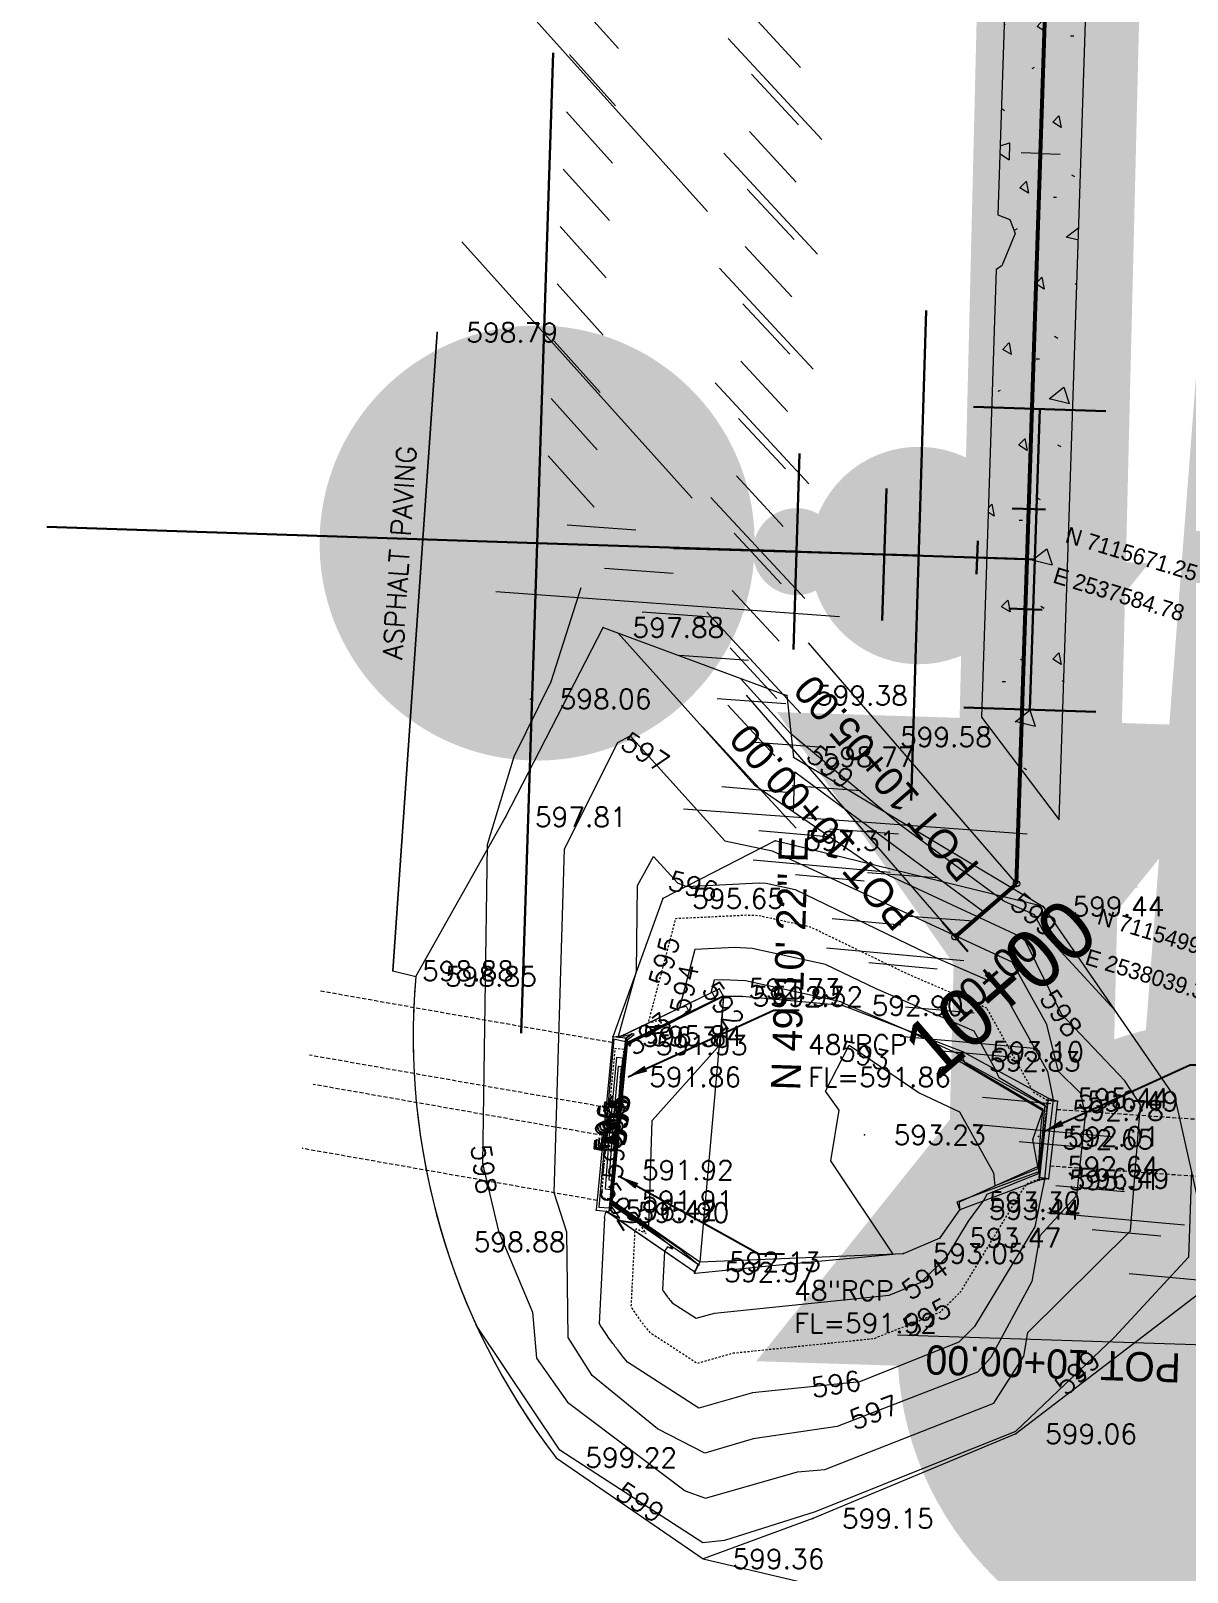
# Model space of a CAD drawing. Extents: x 2536931 to 2538613, y 7112513 to 7131087.
# Drawn here: x 2538204.1 to 2538275.3, y 7123561.5 to 7123656.4 of the extents above; entities that cross this region are included whole.
import ezdxf
from ezdxf.enums import TextEntityAlignment as Align

# ---------------------------------------------------------------- set-up
doc = ezdxf.new("R2010")
doc.units = 0
doc.header["$MEASUREMENT"] = 0
doc.linetypes.add('DASHED2', pattern=[0.375, 0.25, -0.125])
doc.linetypes.add('HIDDEN2', pattern=[0.1875, 0.125, -0.0625])
for name, color, linetype, lineweight in [('C-FIRE-HYDT-100SCALE', 7, 'Continuous', 30), ('C-FIRE-HYDT-200SCALE', 3, 'Continuous', 30), ('C-FIRE-HYDT-40SCALE', 1, 'Continuous', 30), ('C-SSWR-MHOL', 6, 'Continuous', 30), ('C-SSWR-MHOL-200SCALE', 6, 'Continuous', 30), ('C-SSWR-UGND-ABAN', 7, 'Continuous', 13), ('C-SSWR-UGND-ABAN-20-SCALE', 7, 'Continuous', 13), ('C-WATR-INST-100SCALE', 7, 'Continuous', 30), ('C-WATR-INST-200SCALE', 3, 'Continuous', 30), ('C-WATR-INST-20SCALE', 30, 'Continuous', 30), ('C-WATR-INST-40SCALE', 1, 'Continuous', 30), ('C-WATR-UGND', 4, 'Continuous', 53), ('C-WATR-UGND-ABANDON-100', 7, 'Continuous', 13), ('C-WATR-UGND-ABANDON-20', 7, 'Continuous', 13), ('CONCRETE REPAIR', 7, 'Continuous', 13), ('D_ALIGN_WL_20_SCALE', 7, 'Continuous', 30), ('D_ALIGN_WL_40_SCALE', 7, 'Continuous', 30), ('D_ALIGN_WL_POT_20_SCALE', 7, 'Continuous', 0), ('distance', 54, 'Continuous', 0), ('PT', 7, 'Continuous', 0), ('PTELEV', 5, 'Continuous', 0), ('V-PVMT-ASPH', 8, 'ASPHALT', 0), ('V-PVMT-CONC', 8, 'Continuous', 0), ('V-SITE-RTWL', 8, 'Continuous', 0), ('V-STRM-LABL', 252, 'Continuous', 0), ('V-STRM-PIPE', 8, 'Continuous', 0), ('V-TINN-BRKL', 100, 'Continuous', 0), ('V-TOPO-MAJR', 252, 'HIDDEN2', 0), ('V-TOPO-MINR', 8, 'Continuous', 0)]:
    doc.layers.add(name, color=color, linetype=linetype, lineweight=lineweight)
doc.layers.add('C-WATR-UGND-OLD', color=56, linetype='Continuous', lineweight=53, plot=False)
doc.styles.add('PTXT', font='romans.shx')
doc.styles.add('ROMANS', font='romans.shx')
doc.styles.get("Standard").update_dxf_attribs({"font": 'romans.shx'})
doc.styles.add('Style-BRIDGE', font='BRIDGE.shx')
doc.styles.add('Style-DEFAULT', font='DEFAULT.shx')
doc.styles.add('Style-romans', font='romans.shx')
doc.linetypes.add('ASPHALT', pattern='A,0.801,["/",Style-romans,S=0.06,R=0,X=0,Y=0.02],0.03,["/",Style-romans,S=0.09,R=0,X=0,Y=0.03],0.04,["/",Style-romans,S=0.045,R=0,X=0,Y=0.015],0', length=0.8710000000000001)
doc.dimstyles.get("Standard").update_dxf_attribs({"dimtxt": 0.18, "dimasz": 0.18, "dimexe": 0.18, "dimexo": 0.06249999999999999, "dimgap": 0.08999999999999998, "dimtad": 0, "dimtih": 1, "dimtoh": 1, "dimdec": 4, "dimzin": 0, "dimdsep": 46, "dimtxsty": 'Standard', "dimcen": 0.09, "dimadec": 0, "dimazin": 0, "dimtfac": 1, "dimtdec": 4, "dimtofl": 0, "dimtmove": 0, "dimatfit": 3, "dimfxl": 0, "dimtolj": 1, "dimtzin": 0, "dimarcsym": 0})

# ---------------------------------------------------------------- blocks, each defined once
blk = doc.blocks.new('WVP40SC_3')
at = {"layer": 'C-WATR-UGND-OLD', "extrusion": (0, 0, -1)}
blk.add_solid([(3.99999999802094, -3), (3.999999998137355, 3), (2.328306436538696e-10, 0)], dxfattribs=at)
at = {"layer": 'C-WATR-UGND-OLD'}
blk.add_solid([(-2.328306436538696e-10, 0), (3.999999998952262, -3.000000001862645), (3.999999997671694, 2.999999998137355)], dxfattribs=at)
blk = doc.blocks.new('WVP40SC_1')
at = {"layer": 'C-WATR-INST-20SCALE', "extrusion": (0, 0, -1)}
blk.add_solid([(3.999999998137355, -3.000000000465661), (4, 2.999999999534339), (0, 2.328306436538696e-10)], dxfattribs=at)
at = {"layer": 'C-WATR-INST-20SCALE'}
blk.add_solid([(0, 2.328306436538696e-10), (4, -3.000000000698492), (4, 2.999999999534339)], dxfattribs=at)
blk = doc.blocks.new('FHP40SC')
at = {"layer": 'C-FIRE-HYDT-40SCALE'}
h = blk.add_hatch(color=256, dxfattribs=at)
edge = h.paths.add_edge_path()
edge.add_arc((1.819618046283722e-05, 5.067160236649215e-05), 2.679330379298014, 0.0001726637961494825, 360.0001726637961)
for p, q in [((-1.862645149230957e-09, 6.039663467556238), (2.793967723846436e-09, -1.57160684466362e-09)), ((-6.039663473144174, -1.222360879182816e-09), (6.039663471281528, -1.455191522836685e-09))]:
    blk.add_line(p, q, dxfattribs=at)
blk = doc.blocks.new('FHP40SC_3')
at = {"layer": 'C-FIRE-HYDT-200SCALE'}
h = blk.add_hatch(color=256, dxfattribs=at)
edge = h.paths.add_edge_path()
edge.add_arc((1.819711178541183e-05, 5.067230085842311e-05), 2.679330379298015, 0.0001726637961511146, 360.0001726637961)
for p, q in [((-9.313225746154785e-10, 6.039663468422077), (2.095475792884827e-09, -9.89530235528946e-10)), ((-6.039663471514359, -2.255546860396862e-10), (6.039663469651714, 2.91038304567337e-11))]:
    blk.add_line(p, q, dxfattribs=at)
blk = doc.blocks.new('FHP40SC_2')
at = {"layer": 'C-FIRE-HYDT-200SCALE'}
h = blk.add_hatch(color=256, dxfattribs=at)
edge = h.paths.add_edge_path()
edge.add_arc((1.819699537009001e-05, 5.06722426507622e-05), 2.679330379298015, 0.0001726637961548984, 360.0001726637961)
for p, q in [((-1.164153218269348e-09, 6.039663468342042), (1.862645149230957e-09, -1.06228981167078e-09)), ((-6.039663471630774, -3.201421350240707e-10), (6.039663469418883, -2.91038304567337e-11))]:
    blk.add_line(p, q, dxfattribs=at)
blk = doc.blocks.new('*U112')
at = {"layer": 'C-WATR-INST-200SCALE'}
for p, q in [((6.729864353663288, 9.234907546080649), (-1.408819557051174, 9.307300826534629)), ((2.660522398189642, 9.271104185841978), (2.495589022058994, -9.27123252954334)), ((-6.656915796687827, 4.151768045499921), (-6.729309506015852, -3.9869638774544)), ((6.564930977416225, -9.307429171167314), (-1.573752933298238, -9.235035887919366))]:
    blk.add_line(p, q, dxfattribs=at)
blk = doc.blocks.new('*U111')
at = {"layer": 'C-WATR-INST-200SCALE'}
blk.add_line((-28.24628989980556, 0.8995031276717782), (2.400548763107508, -0.0002647554501891136), dxfattribs=at)
at = {"layer": 'C-FIRE-HYDT-200SCALE', "xscale": 5, "yscale": 5, "zscale": 5.000000000000001, "rotation": 268.3181426825738}
blk.add_blockref('FHP40SC_2', (2.400548763340339, -0.0002647619694471359), dxfattribs=at)
at = {"layer": 'C-WATR-INST-200SCALE', "rotation": 178.827949876491}
blk.add_blockref('*U112', (-25.668774881633, 0.8467055968940258), dxfattribs=at)
blk = doc.blocks.new('WVP40SC')
at = {"layer": 'C-WATR-INST-40SCALE', "extrusion": (0, 0, -1)}
blk.add_solid([(3.999999997206032, -2.999999999534339), (3.999999998137355, 3.000000000465661), (0, 0)], dxfattribs=at)
at = {"layer": 'C-WATR-INST-40SCALE'}
blk.add_solid([(0, 0), (4, -3), (3.999999998137355, 3)], dxfattribs=at)
blk = doc.blocks.new('TP20SC_1')
at = {"layer": 'C-WATR-INST-40SCALE'}
for p, q in [((-0.5142857125028968, 1.542857152177021), (0.5142857213504612, 1.542857146589085)), ((-3.725290298461914e-09, 1.542857145948801), (4.656612873077393e-10, -2.037268131971359e-10)), ((-1.542857157532126, -0.5142857162572909), (-1.542857145424932, 0.514285716577433)), ((1.542857143096626, 0.5142857167229522), (1.542857130523771, -0.5142857169848867)), ((-1.542857142630965, 1.746229827404022e-10), (4.656612873077393e-10, -2.037268131971359e-10)), ((1.542857144959271, 4.365574568510056e-10), (4.656612873077393e-10, -2.037268131971359e-10))]:
    blk.add_line(p, q, dxfattribs=at)
blk = doc.blocks.new('WVP40SC_2')
at = {"layer": 'C-WATR-INST-200SCALE', "extrusion": (0, 0, -1)}
blk.add_solid([(3.999999997322448, -2.999999999708962), (3.99999999802094, 3.000000000116415), (-1.164153218269348e-10, -1.164153218269348e-10)], dxfattribs=at)
at = {"layer": 'C-WATR-INST-200SCALE'}
blk.add_solid([(1.164153218269348e-10, -1.164153218269348e-10), (4, -3), (3.999999998486601, 3.000000000116415)], dxfattribs=at)
blk = doc.blocks.new('GPKLBL_1')
at = {"insert": (8.07444297632901, -21.61231756396592), "char_height": 0.9999999999999994, "attachment_point": 1, "rotation": 343.13630587088005, "line_spacing_factor": 1.559999999999998, "style": 'Style-DEFAULT'}
blk.add_mtext('\\C7;N 7115499.27\\PE 2538039.34', dxfattribs=at)
blk = doc.blocks.new('GPKLBL_2')
at = {"insert": (6.099638751358725, 1.895743264816701), "char_height": 0.9999999999999994, "attachment_point": 1, "rotation": 343.13630587088005, "line_spacing_factor": 1.559999999999998, "style": 'Style-DEFAULT'}
blk.add_mtext('\\C7;N 7115671.25\\PE 2537584.78', dxfattribs=at)

msp = doc.modelspace()

# ---------------------------------------------------------------- hatches: boundary and pattern name
at = {"layer": 'C-SSWR-MHOL'}
h = msp.add_hatch(color=256, dxfattribs=at)
edge = h.paths.add_edge_path()
edge.add_arc((2538277.503923286, 7123575.455875049), 4, 87.51717387362392, 447.5171738736239)
at = {"layer": 'C-SSWR-MHOL-200SCALE'}
h = msp.add_hatch(color=256, dxfattribs=at)
edge = h.paths.add_edge_path()
edge.add_arc((2538277.503923286, 7123575.45587505), 20, 87.51717387362392, 447.5171738736239)
at = {"layer": 'CONCRETE REPAIR', "linetype": 'Continuous', "lineweight": 0}
h = msp.add_hatch(dxfattribs=at)
h.set_pattern_fill('CONCR2', color=256, style=0)
h.set_pattern_definition([(148.1541499391749, (2538278.814403727, 7123669.38383748), (17.22384412577264, -11.87581347870903), [0.6155599584930781, -91.24487212770222]), (47.03305090066039, (2538278.291503558, 7123669.708628914), (-51.99226002892391, -54.83979712441742), [0.5530492494665268, -137.0635884912605]), (-79.00383477771237, (2538278.668448857, 7123670.113321037), (-1.050899966410858, -9.944627155434116), [0.7439415867128298, -30.63158929425395]), (166.2205010284509, (2538281.415294473, 7123672.266974631), (62.91070435623141, -16.70377928689631), [1.280899122686873, -72.90219892531864]), (38.01890523912854, (2538280.171260181, 7123672.572066818), (-10.18827201250261, -8.97903399379666), [1.145481644332329, -113.9124993177135]), (-71.3577101376238, (2538281.073679289, 7123673.277593537), (8.086472079680894, -10.91022031707157), [1.044811367710422, -20.96482147935225]), (145.4137977886821, (2538275.599748987, 7123667.375042265), (8.086472079680894, -10.91022031707157), [1.280946622619382, -19.64023289121301]), (17.49300053813143, (2538274.545180102, 7123668.102165855), (-28.46301610468612, -7.047847670521747), [1.131261174213902, -48.97461125170539]), (-91.2575455708178, (2538275.624124608, 7123668.442210847), (-1.371627618016826, -100.4118647159786), [1.045274116904012, -109.3378040158537]), (27.11250300721875, (2538277.023305841, 7123673.028998243), (-29.51391607109698, -16.99247482595587), [0.1601003591501281, -54.70882027505316]), (150.4422961125875, (2538275.364029726, 7123675.704436225), (26.3612161718644, -12.84140664034649), [0.218908656749796, -49.8869637691695]), (150.4422961125875, (2538283.676266757, 7123671.34350555), (26.3612161718644, -12.84140664034649), [0.218680274601986, -49.88719215131731]), (150.4422961125875, (2538280.903217199, 7123669.60504899), (26.3612161718644, -12.84140664034649), [0.218908656749796, -49.8869637691695]), (0.1789672717146855, (2538279.377111034, 7123675.037005772), (9.137372046091752, -0.9655931616374563), [0.2009853850408034, -92.22408592274884]), (150.4422961125875, (2538275.318771925, 7123670.418422204), (26.3612161718644, -12.84140664034649), [0.218680274601986, -49.88719215131731]), (150.4422961125875, (2538279.643407591, 7123666.345141342), (26.3612161718644, -12.84140664034649), [0.218807135395535, -49.88706529052376]), (148.1541499391749, (2538281.966150413, 7123666.144181535), (17.22384412577264, -11.87581347870903), [0.6156681330067361, -91.24476395318857]), (47.03305090066039, (2538281.443158353, 7123666.469030046), (-51.99226002892391, -54.83979712441742), [0.5532699658746363, -137.0633677748524]), (-79.00383477771237, (2538281.820254087, 7123666.873883678), (-1.050899966410858, -9.944627155434116), [0.7441444448872616, -30.63138643607952]), (148.1541499391749, (2538277.842324226, 7123675.286427632), (17.22384412577264, -11.87581347870903), [0.6155599584930781, -91.24487212770222]), (47.03305090066039, (2538277.319424057, 7123675.611219066), (-51.99226002892391, -54.83979712441742), [0.5530492494665264, -137.0635884912605]), (-79.00383477771237, (2538277.696369356, 7123676.015911189), (-1.050899966410858, -9.944627155434116), [0.7439415867128306, -30.63158929425395]), (27.11250300721875, (2538282.889178698, 7123668.029872101), (-29.51391607109698, -16.99247482595587), [0.1601003591501281, -54.70882027505316]), (28.19183508938191, (2538283.063935596, 7123675.059934353), (-29.51391607109698, -16.99247482595587), [0.1602390791910638, -88.73932242703911])])
h.paths.add_polyline_path([(2538267.150097955, 7123681.326367781), (2538266.38954685, 7123680.821687488), (2538264.873740585, 7123680.897393517), (2538263.697497753, 7123645.103967413), (2538264.421956044, 7123644.809212203), (2538264.759529662, 7123643.961619968), (2538263.926122191, 7123641.959903307), (2538263.586735961, 7123641.733452469), (2538262.680666554, 7123614.161485622), (2538267.476075129, 7123607.853573727), (2538271.932253658, 7123743.456437891), (2538271.123580672, 7123742.845319017), (2538266.914556051, 7123743.000027112), (2538266.313012327, 7123724.694869154), (2538266.687779281, 7123724.68255357), (2538268.748733176, 7123724.146397591), (2538269.197104666, 7123723.684447677), (2538269.184352981, 7123722.66998465), (2538268.826956786, 7123721.818684399), (2538268.123400913, 7123721.47497795), (2538266.81027401, 7123721.495225448), (2538266.208515546, 7123721.515000422), (2538265.008213063, 7123684.989431808), (2538266.594548893, 7123684.861104178), (2538267.574027076, 7123684.017135434), (2538267.5534658, 7123682.516792785)])

# ---------------------------------------------------------------- linework, layer by layer
at = {"layer": 'C-SSWR-UGND-ABAN', "linetype": 'Continuous'}
for p, q in [((2538247.085541038, 7123655.960438083), (2538252.85644439, 7123649.739772967)), ((2538246.820516376, 7123648.894338599), (2538252.591419728, 7123642.67367348)), ((2538246.555491713, 7123641.828239114), (2538252.326395066, 7123635.607573994)), ((2538246.290467051, 7123634.762139631), (2538252.061370403, 7123628.541474511)), ((2538246.025442388, 7123627.696040146), (2538251.79634574, 7123621.475375026)), ((2538245.760417725, 7123620.629940659), (2538251.531321076, 7123614.409275544)), ((2538245.495393062, 7123613.563841175), (2538251.266296415, 7123607.343176058)), ((2538248.616901754, 7123605.381962148), (2538257.0679518, 7123604.620546944)), ((2538253.148062541, 7123599.953464938), (2538261.599112587, 7123599.192049735)), ((2538257.679223324, 7123594.524967732), (2538266.130273372, 7123593.763552526)), ((2538262.210384108, 7123589.096470525), (2538270.661434155, 7123588.335055321)), ((2538266.741544893, 7123583.667973314), (2538275.192594941, 7123582.90655811))]:
    msp.add_line(p, q, dxfattribs=at)
at = {"layer": 'C-SSWR-UGND-ABAN-20-SCALE'}
for p, q in [((2538248.654797874, 7123657.295438763), (2538251.54024955, 7123654.185106205)), ((2538248.522285542, 7123653.762389021), (2538251.407737219, 7123650.652056461)), ((2538248.389773211, 7123650.229339279), (2538251.275224887, 7123647.119006719)), ((2538248.25726088, 7123646.696289537), (2538251.142712556, 7123643.585956978)), ((2538248.124748548, 7123643.163239795), (2538251.010200224, 7123640.052907234)), ((2538247.992236217, 7123639.630190051), (2538250.877687893, 7123636.519857494)), ((2538247.859723886, 7123636.097140309), (2538250.745175562, 7123632.986807751)), ((2538247.727211555, 7123632.564090567), (2538250.612663231, 7123629.453758009)), ((2538247.594699224, 7123629.031040823), (2538250.4801509, 7123625.920708265)), ((2538247.462186893, 7123625.497991082), (2538250.347638568, 7123622.387658522)), ((2538247.329674562, 7123621.96494134), (2538250.215126237, 7123618.854608782)), ((2538247.19716223, 7123618.431891598), (2538250.082613906, 7123615.321559038)), ((2538247.064649899, 7123614.898841854), (2538249.950101574, 7123611.788509296)), ((2538246.701246005, 7123609.907545753), (2538250.926771029, 7123609.526838151)), ((2538248.966826397, 7123607.19329715), (2538253.192351421, 7123606.812589548)), ((2538251.23240679, 7123604.479048545), (2538255.457931814, 7123604.098340943)), ((2538253.497987184, 7123601.764799941), (2538257.723512206, 7123601.384092338)), ((2538255.737882798, 7123599.052358525), (2538259.963407821, 7123598.671650923)), ((2538258.003463191, 7123596.338109921), (2538262.228988214, 7123595.957402319)), ((2538260.269043584, 7123593.623861317), (2538264.494568607, 7123593.243153715)), ((2538262.736512478, 7123590.756408083), (2538266.962037501, 7123590.37570048)), ((2538265.00209287, 7123588.042159478), (2538269.227617894, 7123587.661451876)), ((2538267.267673264, 7123585.327910874), (2538271.493198287, 7123584.947203272)), ((2538269.507568879, 7123582.615469459), (2538273.733093902, 7123582.234761856)), ((2538271.773149271, 7123579.901220853), (2538275.998674295, 7123579.520513252))]:
    msp.add_line(p, q, dxfattribs=at)
at = {"layer": 'C-WATR-UGND'}
for p, q in [((2538264.8452968, 7123603.9150159), (2538288.705173434, 7124329.978298396)), ((2538261.061878184, 7123600.646110336), (2538264.8452968, 7123603.9150159))]:
    msp.add_line(p, q, dxfattribs=at)
at = {"layer": 'C-WATR-UGND-ABANDON-100'}
for p, q in [((2538231.63344919, 7123661.092297496), (2538245.810065297, 7123645.31181728)), ((2538230.688363207, 7123643.439909198), (2538244.864979309, 7123627.659428986)), ((2538232.782530756, 7123621.904787939), (2538253.939503294, 7123620.361248781)), ((2538244.339857215, 7123608.528383145), (2538265.496829747, 7123606.984843985))]:
    msp.add_line(p, q, dxfattribs=at)
at = {"layer": 'C-WATR-UGND-ABANDON-20', "linetype": 'Continuous'}
for p, q in [((2538237.499259889, 7123658.507210945), (2538240.335037024, 7123655.35152274)), ((2538237.310750483, 7123654.976706136), (2538240.146527618, 7123651.821017931)), ((2538237.122241078, 7123651.446201327), (2538239.958018213, 7123648.290513122)), ((2538236.933731672, 7123647.915696518), (2538239.769508807, 7123644.760008312)), ((2538236.745222266, 7123644.38519171), (2538239.580999401, 7123641.229503505)), ((2538236.556712861, 7123640.854686899), (2538239.392489996, 7123637.698998695)), ((2538236.368203456, 7123637.32418209), (2538239.20398059, 7123634.168493888)), ((2538236.17969405, 7123633.793677283), (2538239.015471185, 7123630.637989079)), ((2538235.991184644, 7123630.263172474), (2538238.82696178, 7123627.107484268)), ((2538237.162321645, 7123626.013018468), (2538241.393716153, 7123625.704310638)), ((2538239.473786936, 7123623.33773751), (2538243.705181444, 7123623.029029678)), ((2538241.785252227, 7123620.66245655), (2538246.016646733, 7123620.353748719)), ((2538244.096717517, 7123617.98717559), (2538248.328112024, 7123617.67846776)), ((2538246.408182808, 7123615.311894632), (2538250.639577315, 7123615.003186801)), ((2538248.7196481, 7123612.636613673), (2538252.951042606, 7123612.327905841)), ((2538251.03111339, 7123609.961332713), (2538255.262507897, 7123609.652624882)), ((2538253.34257868, 7123607.286051755), (2538257.573973187, 7123606.977343923)), ((2538255.654043971, 7123604.610770795), (2538259.885438478, 7123604.302062963)), ((2538257.965509262, 7123601.935489837), (2538262.196903769, 7123601.626782005))]:
    msp.add_line(p, q, dxfattribs=at)
at = {"layer": 'CONCRETE REPAIR'}
msp.add_line((2538265.502181691, 7123623.904225553), (2538264.302829113, 7123623.943638654), dxfattribs=at)
at = {"layer": 'CONCRETE REPAIR', "linetype": 'Continuous', "flags": 128}
msp.add_lwpolyline([(2538264.873740585, 7123680.897393517), (2538263.697497753, 7123645.103967413), (2538264.421956044, 7123644.809212203), (2538264.759529662, 7123643.961619968), (2538263.926122191, 7123641.959903307), (2538263.586735961, 7123641.733452469), (2538262.680666554, 7123614.161485622), (2538267.476075129, 7123607.853573727), (2538271.932253658, 7123743.456437891)], dxfattribs=at)
at = {"layer": 'D_ALIGN_WL_20_SCALE', "color": 32, "linetype": 'Continuous', "lineweight": 13}
for p, q in [((2538266.323287966, 7123648.890737605), (2538265.123935388, 7123648.930150706)), ((2538266.323288046, 7123648.890737602), (2538267.522640624, 7123648.851324503)), ((2538261.061878175, 7123600.646110307), (2538260.277340833, 7123601.554130767)), ((2538261.061878175, 7123600.646110307), (2538261.846415518, 7123599.738089846))]:
    msp.add_line(p, q, dxfattribs=at)
at = {"layer": 'D_ALIGN_WL_20_SCALE', "color": 32, "linetype": 'Continuous', "lineweight": 13, "flags": 128}
msp.add_lwpolyline([(2538251.108954887, 7123608.40322904), (2538251.184413393, 7123610.795947619), (2538262.835338538, 7123602.178395025)], dxfattribs=at)
at = {"layer": 'D_ALIGN_WL_40_SCALE', "color": 32, "linetype": 'Continuous'}
for q in [(2538260.277340833, 7123601.554130768), (2538261.846415518, 7123599.738089846)]:
    msp.add_line((2538261.061878175, 7123600.646110308), q, dxfattribs=at)
at = {"layer": 'D_ALIGN_WL_POT_20_SCALE', "color": 32, "linetype": 'Continuous', "lineweight": 13}
for p, q in [((2538264.714540556, 7123604.066352664), (2538252.030700353, 7123618.746579879)), ((2538260.931121956, 7123600.797447065), (2538248.210778086, 7123615.51992348))]:
    msp.add_line(p, q, dxfattribs=at)
at = {"layer": 'D_ALIGN_WL_POT_20_SCALE', "color": 2, "lineweight": 13}
msp.add_line((2538277.104138331, 7123575.468989144), (2538257.511541477, 7123576.111680089), dxfattribs=at)
at = {"layer": 'D_ALIGN_WL_POT_20_SCALE', "color": 32, "linetype": 'Continuous', "lineweight": 13}
for centre in [(2538264.84529678, 7123603.915015922), (2538261.06187818, 7123600.646110322)]:
    msp.add_circle(centre, 0.2, dxfattribs=at)
at = {"layer": 'distance', "color": 7, "linetype": 'Continuous', "lineweight": 0, "const_width": 10}
for points in [[(2538265.555504461, 7123582.057032051), (2538275.117717591, 7123973.900819766), (2538286.746212027, 7124356.224429212)], [(2538277.277998178, 7123587.812437319), (2538294.218303455, 7123808.766175141), (2538286.915053127, 7123873.000587315), (2538303.712486308, 7124040.156179941), (2538308.18434886, 7124156.112563645), (2538295.086093922, 7124179.586585416)]]:
    msp.add_lwpolyline(points, dxfattribs=at)
at = {"layer": 'PT'}
for p in [(2538229.158, 7123637.86, 598.7909999997355), (2538239.391, 7123619.683, 597.8769999998622), (2538234.907, 7123615.287, 598.0570000000298), (2538250.695, 7123615.506, 599.3789999997243), (2538255.865, 7123612.946, 599.5819999999367), (2538251.1, 7123611.715, 598.7689999998547), (2538233.38, 7123608.018, 597.8139999997802), (2538249.976, 7123606.557, 597.3070000000298), (2538243.065, 7123602.993, 595.652999999933), (2538266.49, 7123602.51, 599.4359999997541), (2538226.435, 7123598.538, 598.8789999997243), (2538227.849, 7123598.196, 598.8449999997392), (2538246.538, 7123597.447, 592.7279999996535), (2538246.787, 7123596.966, 591.969000000041), (2538247.938, 7123596.958, 592.5159999998286), (2538254.119, 7123596.406, 592.9009999996051), (2538239.979, 7123594.483, 596.3139999997802), (2538240.526, 7123594.538, 595.839999999851), (2538240.8295509, 7123593.964518506, 591.932999999728), (2538261.529, 7123593.564, 593.1019999999553), (2538261.339, 7123592.964, 592.8329999996349), (2538240.425, 7123592.011, 591.8559999996796), (2538266.786, 7123590.695, 595.4379999996163), (2538267.373, 7123590.513, 596.4899999997579), (2538274.595, 7123590.753, 598.6369999996386), (2538266.455, 7123589.935, 592.7829999998212), (2538255.48, 7123588.437, 593.2249999996275), (2538266.191, 7123588.34, 592.0149999996647), (2538265.848, 7123588.163, 592.6539999996312), (2538266.152, 7123586.487, 592.6379999998026), (2538239.972, 7123586.268, 591.9159999997355), (2538266.242, 7123585.65, 595.308999999892), (2538266.809, 7123585.744, 596.4929999997839), (2538238.954, 7123583.798, 596.4159999997355), (2538239.696, 7123583.653, 595.8959999997169), (2538239.943, 7123584.4, 591.9089999999851), (2538261.324, 7123584.324, 593.2969999997877), (2538261.343, 7123583.83, 593.4379999996163), (2538229.614, 7123581.849, 598.875), (2538260.134, 7123582.098, 593.4709999999031), (2538257.879, 7123581.129, 593.0459999996237), (2538245.033, 7123579.987, 592.9729999997653), (2538245.343, 7123580.628, 592.1259999996983), (2538264.803, 7123570.025, 599.0600000000559), (2538236.485, 7123568.563, 599.2179999998771), (2538252.291, 7123564.814, 599.1539999996312), (2538245.552, 7123562.327, 599.3589999997057)]:
    msp.add_point(p, dxfattribs=at)
at = {"layer": 'V-PVMT-ASPH', "flags": 128}
msp.add_lwpolyline([(2538226.435, 7123598.538), (2538229.158, 7123637.86)], dxfattribs=at)
at = {"layer": 'V-PVMT-CONC', "flags": 128}
msp.add_lwpolyline([(2538226.435, 7123598.538), (2538227.849, 7123598.196, 0.1869989143280964), (2538236.485, 7123568.563), (2538245.552, 7123562.327), (2538257.975, 7123559.389)], format="xyb", dxfattribs=at)
msp.add_lwpolyline([(2538246.787, 7123596.966), (2538245.343, 7123580.628)], dxfattribs=at)
at = {"layer": 'V-SITE-RTWL', "flags": 128}
for points in [[(2538240.34063588, 7123594.448308678), (2538246.538, 7123597.447)], [(2538240.744821278, 7123594.088423987), (2538246.755778507, 7123596.996919427)], [(2538239.979, 7123594.483), (2538238.954, 7123583.798)], [(2538238.954, 7123583.798), (2538239.750344272, 7123583.721607593), (2538240.775344272, 7123594.406607592), (2538239.979, 7123594.483)], [(2538266.72679892, 7123590.157694679), (2538261.2894745, 7123593.125106465), (2538261.529, 7123593.564)], [(2538267.049352458, 7123590.551275784), (2538261.529, 7123593.564)], [(2538266.77715239, 7123590.583467195), (2538266.21315239, 7123585.814467194)], [(2538266.77715239, 7123590.583467195), (2538267.373, 7123590.513), (2538266.809, 7123585.744), (2538266.21315239, 7123585.814467194)], [(2538266.257461808, 7123586.189133178), (2538261.168875508, 7123584.298701036), (2538261.343, 7123583.83)], [(2538266.570840408, 7123585.772165655), (2538261.343, 7123583.83)], [(2538245.033, 7123579.987), (2538239.571086226, 7123583.738803615)], [(2538245.316097244, 7123580.39913584), (2538239.795402871, 7123584.191316011)]]:
    msp.add_lwpolyline(points, dxfattribs=at)
at = {"layer": 'V-STRM-PIPE', "linetype": 'DASHED2'}
for points in [[(2538239.944803734, 7123594.126524782), (2538221.98990475, 7123597.292457908)], [(2538239.561649806, 7123590.13237871), (2538221.295312039, 7123593.353226896)], [(2538239.395512965, 7123588.400503443), (2538221.53690475, 7123591.549457909)], [(2538267.31419122, 7123590.01573214), (2538278.086808036, 7123589.262437389)], [(2538239.012359036, 7123584.40635737), (2538220.84231204, 7123587.610226897)], [(2538266.902660488, 7123586.535962529), (2538277.842660377, 7123585.770963214)]]:
    msp.add_lwpolyline(points, dxfattribs=at)
at = {"layer": 'V-TINN-BRKL', "extrusion": (0.0001542340983189302, 0.002227246865257795, 0.9999975077885165), "elevation": 16856.37108611385, "flags": 128}
msp.add_lwpolyline([(2538229.035455733, 7123617.985533804), (2538226.312442193, 7123578.663436272)], dxfattribs=at)
at = {"layer": 'V-TINN-BRKL', "extrusion": (0.3801859425500055, 0.1839589000129684, 0.906431338929421), "elevation": 2275992.070193789, "flags": 128}
msp.add_lwpolyline([(5306834.550955697, -4883198.911561493), (5306834.550955697, -4883206.279802056)], dxfattribs=at)
at = {"layer": 'V-TINN-BRKL', "extrusion": (0.3801859425346032, 0.1839589000237453, 0.9064313389336939), "elevation": 2275992.070231467, "flags": 128}
msp.add_lwpolyline([(5306834.050746375, -4883198.943246097), (5306834.050746375, -4883206.280011976)], dxfattribs=at)
at = {"layer": 'V-TINN-BRKL', "extrusion": (0.000842693880391389, 0.009534579375231656, 0.9999541897822928), "elevation": 70651.4076255855, "flags": 128}
msp.add_lwpolyline([(2538245.386800199, 7123247.122705736), (2538243.942668403, 7123230.783963056)], dxfattribs=at)
at = {"layer": 'V-TINN-BRKL', "extrusion": (0.3742127982349118, -0.7228769315300907, 0.5808732421956082), "elevation": -4199295.624512791, "flags": 128}
msp.add_lwpolyline([(5529010.105705522, 2997382.180312402), (5529010.105705522, 2997381.247873127)], dxfattribs=at)
at = {"layer": 'V-TINN-BRKL', "extrusion": (0.0009073547661019665, 0.009458620171511719, 0.9999548545868356), "elevation": 70278.74569218745, "flags": 128}
msp.add_lwpolyline([(2538238.392956557, 7123248.392639247), (2538237.367864424, 7123237.707161245)], dxfattribs=at)
at = {"layer": 'V-TINN-BRKL', "extrusion": (0.000907354759838675, 0.00945862017211255, 0.9999548545868356), "elevation": 70278.7456805698, "flags": 128}
msp.add_lwpolyline([(2538237.367864442, 7123237.707161352), (2538238.164208387, 7123237.630765527), (2538239.189300519, 7123248.316243529), (2538238.392956574, 7123248.392639354)], dxfattribs=at)
at = {"layer": 'V-TINN-BRKL', "extrusion": (0.6497193303925698, 0.06532826905226935, 0.7573618745202753), "elevation": 2114967.302025059, "flags": 128}
msp.add_lwpolyline([(6833919.84159634, -2452083.566033806), (6833919.84159634, -2452084.291919472)], dxfattribs=at)
at = {"layer": 'V-TINN-BRKL', "extrusion": (-0.1186497258782844, -0.3746833448787929, 0.9195295719113376), "elevation": -2969710.523911647, "flags": 128}
msp.add_lwpolyline([(269278.0899930086, 6949579.584959183), (269278.0899930089, 6949580.269401291)], dxfattribs=at)
at = {"layer": 'V-TINN-BRKL', "extrusion": (-0.002724617047758658, -0.02526781802562946, 0.9996770047541189), "elevation": -186318.152650866, "flags": 128}
msp.add_lwpolyline([(1759931.344703727, 7352296.935602496), (1759931.344703727, 7352291.85971814)], dxfattribs=at)
at = {"layer": 'V-TINN-BRKL', "extrusion": (-0.8247253409824445, 0.2557070052109112, 0.5044224810884799), "elevation": -271520.5453082055, "flags": 128}
msp.add_lwpolyline([(-7555742.203370619, 159309.0425161719), (-7555742.203370619, 159310.2608744935)], dxfattribs=at)
at = {"layer": 'V-TINN-BRKL', "extrusion": (7.336915745778005e-05, 0.0006203856594258032, 0.9999998048692812), "elevation": 5202.093820052965, "flags": 128}
msp.add_lwpolyline([(2538267.322404231, 7123588.656553309), (2538266.758404013, 7123583.887552393)], dxfattribs=at)
at = {"layer": 'V-TINN-BRKL', "extrusion": (-0.887498043161176, -0.1471337143865089, 0.4366908442776339), "elevation": -3300565.973242189, "flags": 128}
msp.add_lwpolyline([(-6612524.234099742, 1602828.784154575), (-6612524.234099744, 1602827.468031101)], dxfattribs=at)
at = {"layer": 'V-TINN-BRKL', "extrusion": (0.3391526519620962, -0.2329648907800346, 0.9114290089364743), "elevation": -798151.0465690108, "flags": 128}
msp.add_lwpolyline([(7308905.588921485, 1769444.553933847), (7308905.588921485, 1769451.657950597)], dxfattribs=at)
at = {"layer": 'V-TINN-BRKL', "extrusion": (0.3391526519445226, -0.2329648908210701, 0.9114290089325249), "elevation": -798151.0469059391, "flags": 128}
msp.add_lwpolyline([(7308906.08871497, 1769444.704724152), (7308906.08871497, 1769451.658651651)], dxfattribs=at)
at = {"layer": 'V-TINN-BRKL'}
for points in [[(2538227.849, 7123598.196, 598.8449999997392), (2538233.38, 7123608.018, 597.8139999997802), (2538239.391, 7123619.683, 597.8769999998622), (2538250.695, 7123615.506, 599.3789999997243), (2538251.1, 7123611.715, 598.7689999998547), (2538266.49, 7123602.51, 599.4359999997541), (2538274.595, 7123590.753, 598.6369999996386), (2538277.123, 7123579.451, 599.5409999997355), (2538264.803, 7123570.025, 599.0600000000559), (2538252.291, 7123564.814, 599.1539999996312), (2538245.552, 7123562.327, 599.3589999997057)], [(2538266.49, 7123602.51, 599.4359999997541), (2538249.976, 7123606.557, 597.3070000000298), (2538243.065, 7123602.993, 595.652999999933), (2538239.979, 7123594.483, 596.3139999997802)], [(2538226.435, 7123598.538, 598.8789999997243), (2538227.849, 7123598.196, 598.8449999997392), (2538227.768293343, 7123597.095968571, 598.847000000067), (2538227.716021207, 7123595.99421981, 598.8489999999292), (2538227.692218458, 7123594.891488592, 598.8509999997914), (2538227.696900973, 7123593.788510449, 598.8529999996535), (2538227.730065628, 7123592.686021077, 598.8549999999814), (2538227.791690302, 7123591.584755847, 598.8569999998435), (2538227.881733892, 7123590.48544931, 598.8589999997057), (2538228.000136336, 7123589.388834715, 598.8610000000335), (2538228.146818661, 7123588.295643513, 598.8629999998957), (2538228.321683026, 7123587.206604871, 598.8649999997579), (2538228.524612797, 7123586.122445188, 598.86699999962), (2538228.755472618, 7123585.043887609, 598.8689999999478), (2538229.014108502, 7123583.971651539, 598.87099999981), (2538229.300347937, 7123582.906452171, 598.8729999996722), (2538229.614000001, 7123581.849, 598.875), (2538229.922620856, 7123580.89538093, 598.897866666317), (2538230.253535905, 7123579.949267091, 598.9207333330996), (2538230.606562879, 7123579.011179611, 598.9435999998823), (2538230.981507327, 7123578.081635193, 598.9664666666649), (2538231.378162729, 7123577.161145836, 598.9893333329819), (2538231.796310603, 7123576.25021855, 599.0121999997646), (2538232.235720632, 7123575.34935508, 599.0350666665472), (2538232.696150786, 7123574.459051628, 599.0579333333299), (2538233.177347457, 7123573.579798576, 599.0807999996468), (2538233.679045599, 7123572.712080223, 599.1036666664295), (2538234.200968874, 7123571.856374515, 599.1265333332121), (2538234.742829804, 7123571.013152778, 599.1493999999948), (2538235.304329927, 7123570.182879465, 599.1722666663118), (2538235.885159968, 7123569.366011893, 599.1951333330944), (2538236.485, 7123568.563, 599.2179999998771), (2538245.552, 7123562.327, 599.3589999997057), (2538257.975, 7123559.389, 599.3549999999814)], [(2538246.787, 7123596.966, 591.969000000041), (2538240.829550925, 7123593.964518487, 591.932999999728), (2538239.943, 7123584.4, 591.9089999999851), (2538245.343, 7123580.628, 592.1259999996983), (2538245.033, 7123579.987, 592.9729999997653)], [(2538261.529, 7123593.564, 593.1019999999553), (2538254.119, 7123596.406, 592.9009999996051), (2538247.938, 7123596.958, 592.5159999998286), (2538246.787, 7123596.966, 591.969000000041)], [(2538261.343, 7123583.83, 593.4379999996163), (2538261.324, 7123584.324, 593.2969999997877), (2538266.152, 7123586.487, 592.6379999998026), (2538265.848, 7123588.163, 592.6539999996312), (2538266.455, 7123589.935, 592.7829999998212), (2538261.339, 7123592.964, 592.8329999996349)], [(2538245.343, 7123580.628, 592.1259999996983), (2538257.879, 7123581.129, 593.0459999996237), (2538260.134, 7123582.098, 593.4709999999031), (2538261.343, 7123583.83, 593.4379999996163)]]:
    msp.add_polyline3d(points, dxfattribs=at)
at = {"layer": 'V-TOPO-MAJR', "elevation": 595, "flags": 128}
for points in [[(2538263.015576886, 7123596.244692771), (2538258.092485692, 7123598.366565567), (2538252.145292101, 7123601.241894008), (2538248.994646211, 7123601.934814027), (2538248.243860669, 7123601.967183447), (2538243.840339829, 7123601.754867351), (2538242.14877635, 7123595.323205656), (2538242.886925317, 7123595.520683337), (2538242.966724803, 7123595.35576257), (2538242.366554857, 7123594.873125083), (2538240.782218252, 7123594.071507059), (2538240.595061899, 7123592.053398255), (2538239.810872453, 7123583.934743525), (2538239.970985097, 7123584.140389988), (2538241.25391339, 7123583.248246261), (2538241.615071243, 7123582.941380794), (2538242.0339538, 7123582.362656366), (2538241.420626023, 7123582.658305473), (2538241.331974, 7123582.529244958), (2538241.098511376, 7123577.861744096), (2538241.098456023, 7123577.860637436), (2538241.162018593, 7123577.762429636), (2538241.227946379, 7123577.660567445), (2538241.279009312, 7123577.581672297), (2538241.420138122, 7123577.374440297), (2538241.464882968, 7123577.308737456), (2538241.65592355, 7123577.041920616), (2538241.688149296, 7123576.999082642), (2538241.752427861, 7123576.913636567), (2538241.851976292, 7123576.781305943), (2538241.937417912, 7123576.673144826), (2538242.008391094, 7123576.583299399), (2538242.052885182, 7123576.526974037), (2538242.258493034, 7123576.279001924), (2538245.197737394, 7123574.381484813), (2538247.413191878, 7123575.011159362), (2538256.091352325, 7123575.909695811), (2538260.128666778, 7123577.521215498), (2538261.411312757, 7123578.795152082), (2538265.215138194, 7123585.05284657), (2538265.43291876, 7123585.349422767), (2538265.486700796, 7123585.44635487), (2538266.231588169, 7123585.746830026), (2538266.686824286, 7123590.036748572), (2538266.709865031, 7123590.393659072), (2538266.731394351, 7123590.56962147), (2538265.870151248, 7123591.076505565), (2538265.8003125, 7123591.232937501)], [(2538239.820091941, 7123584.522872403), (2538240.535327361, 7123591.975018148), (2538240.672079944, 7123593.700499836), (2538240.110458951, 7123593.754375507), (2538239.410784211, 7123586.348352632), (2538239.274330666, 7123584.575226667)]]:
    msp.add_lwpolyline(points, close=True, dxfattribs=at)
at = {"layer": 'V-TOPO-MINR', "flags": 128}
for points, elevation in [([(2538238.013911377, 7123622.129138948), (2538236.158977469, 7123616.343246926), (2538233.893231872, 7123611.733931882), (2538232.254214336, 7123606.310531866), (2538231.963649981, 7123586.677257454), (2538232.950793524, 7123582.511072761), (2538235.039922956, 7123577.532542643), (2538235.282385196, 7123574.702465538), (2538237.181279207, 7123571.989141), (2538244.438749242, 7123566.528766267), (2538245.693118959, 7123566.063154211), (2538251.361804085, 7123567.700197993), (2538253.044402232, 7123567.836206889), (2538263.44607981, 7123571.925191078), (2538265.291841228, 7123574.80875013), (2538265.527386291, 7123576.274600907), (2538271.850423554, 7123582.531049717), (2538272.475386291, 7123590.295266092), (2538271.512785074, 7123591.773042274), (2538267.605464231, 7123595.876137758), (2538265.304970741, 7123600.530803364), (2538256.407617928, 7123604.67674481), (2538248.73400131, 7123609.960055594), (2538240.316693741, 7123619.340942075)], 598), ([(2538270.912753442, 7123596.094415518), (2538266.598982515, 7123600.780115016), (2538265.944233008, 7123601.995998204), (2538264.052711852, 7123602.84543995), (2538257.770734413, 7123607.452823049), (2538250.946631148, 7123613.150608198), (2538247.842659121, 7123616.559983352)], 599), ([(2538275.610115044, 7123586.214696901), (2538275.430038976, 7123580.915479898), (2538270.872525135, 7123575.989533657), (2538264.768522643, 7123570.178609489), (2538252.431889325, 7123565.225347416), (2538246.864948655, 7123563.454645586), (2538245.52282352, 7123563.319787347), (2538236.709195653, 7123569.028753348), (2538231.573782384, 7123576.728637383)], 599)]:
    msp.add_lwpolyline(points, dxfattribs=dict(at, elevation=elevation))
for points, elevation in [([(2538266.670354177, 7123595.311065532), (2538267.394942316, 7123592.35985911), (2538268.778505311, 7123591.015739003), (2538269.070904391, 7123589.63707625), (2538268.524616142, 7123584.697231301), (2538266.281169849, 7123582.229843187), (2538265.788810075, 7123579.417284261), (2538263.252253599, 7123574.733685496), (2538262.431293981, 7123573.828498502), (2538253.795547065, 7123570.478229128), (2538248.62071194, 7123569.733270421), (2538245.643254923, 7123568.837502267), (2538242.737461691, 7123570.34858328), (2538238.713324385, 7123573.618312297), (2538237.226742897, 7123575.96488901), (2538237.150048847, 7123582.44898113), (2538236.374763948, 7123584.871609225), (2538237.008747822, 7123606.054953524), (2538240.281426437, 7123612.612530662), (2538241.059814255, 7123613.024670434), (2538246.88808358, 7123606.556475961), (2538249.798678816, 7123605.945337962), (2538264.553471641, 7123599.096281646)], 597), ([(2538266.744391195, 7123592.355837919), (2538267.099587452, 7123590.597771865), (2538266.798252133, 7123588.057595262), (2538266.572909629, 7123585.704859798), (2538265.976910958, 7123582.771600905), (2538262.246703703, 7123576.635016101), (2538261.279980379, 7123575.674857), (2538255.176486575, 7123573.238608711), (2538248.587435528, 7123572.556378582), (2538245.279008925, 7123571.616060446), (2538240.889718014, 7123574.449698481), (2538240.582675602, 7123574.820005135), (2538240.516230806, 7123574.904118046), (2538240.41024372, 7123575.038287806), (2538240.282650339, 7123575.19980912), (2538240.133990693, 7123575.397423723), (2538240.038000947, 7123575.525023757), (2538239.989876953, 7123575.588995413), (2538239.704588428, 7123575.987443648), (2538239.637769165, 7123576.085560324), (2538239.427015881, 7123576.395028139), (2538239.350761563, 7123576.512845413), (2538239.25230897, 7123576.664960288), (2538239.157388446, 7123576.811617915), (2538239.157471108, 7123576.813270534), (2538239.483132672, 7123583.324058486), (2538239.472527057, 7123583.340266755), (2538239.467653621, 7123583.347714693), (2538239.465766076, 7123583.350599375), (2538239.465769545, 7123583.350613421), (2538239.5476, 7123583.682000004), (2538239.706868855, 7123583.666721522), (2538240.421235207, 7123583.322367684), (2538239.93334665, 7123583.996430191), (2538239.768126562, 7123583.784223799), (2538240.469768633, 7123591.04827171), (2538240.77155245, 7123594.209259909), (2538241.299007504, 7123594.633422405), (2538241.279938221, 7123594.672832694), (2538240.610166843, 7123594.493648134), (2538240.34135865, 7123594.519434602), (2538241.444966717, 7123598.525571862), (2538241.509842664, 7123603.799883388), (2538242.491763488, 7123605.597060252), (2538243.959783376, 7123603.964288191), (2538244.514889359, 7123603.740707377), (2538248.994679624, 7123603.95670081), (2538249.420027134, 7123603.938362348), (2538251.204983431, 7123603.545797777), (2538259.985523182, 7123599.300613004), (2538263.79881023, 7123597.657070414)], 596), ([(2538262.232343542, 7123594.832315127), (2538256.199448201, 7123597.432518129), (2538253.085600771, 7123598.937990238), (2538248.569265288, 7123599.931265705), (2538247.493041713, 7123599.977666083), (2538245.027690256, 7123599.858798973), (2538244.080652957, 7123596.257974292), (2538244.493912414, 7123596.368533979), (2538244.634442102, 7123596.078102736), (2538244.298431464, 7123595.80789372), (2538240.797651142, 7123594.036623274), (2538240.384106901, 7123589.577371643), (2538239.853618343, 7123584.085263251), (2538239.961931361, 7123584.224378992), (2538242.676699267, 7123582.336539141), (2538243.440935081, 7123581.687189894), (2538243.646672394, 7123581.402945047), (2538243.345431852, 7123581.548155325), (2538243.157837838, 7123581.275054058), (2538243.039551645, 7123578.910217656), (2538243.039523599, 7123578.909656956), (2538243.071728216, 7123578.859898984), (2538243.105131194, 7123578.808289477), (2538243.131002745, 7123578.768316454), (2538243.20250708, 7123578.66332027), (2538243.225177508, 7123578.630031263), (2538243.321970146, 7123578.49484582), (2538243.338297645, 7123578.473141528), (2538243.370865029, 7123578.429849412), (2538243.421302245, 7123578.362802766), (2538243.464592104, 7123578.308001845), (2538243.500551383, 7123578.262480753), (2538243.523094762, 7123578.23394294), (2538243.627268054, 7123578.108305368), (2538245.116465862, 7123577.146909179), (2538246.238948228, 7123577.465940143), (2538257.006218075, 7123578.580782909), (2538258.977353177, 7123579.367573994), (2538260.57592181, 7123580.955288064), (2538261.891960827, 7123583.120311205), (2538262.81453287, 7123584.376680918), (2538263.042366799, 7123584.787309146), (2538266.197892924, 7123586.060195807), (2538266.460395714, 7123588.53389143), (2538266.5360409, 7123589.705666084), (2538266.606723917, 7123590.283369116), (2538263.779172361, 7123591.947522838), (2538263.549884418, 7123592.46110531)], 594), ([(2538249.784260274, 7123580.409383564), (2538257.2522, 7123581.10395), (2538253.404636033, 7123586.838251136), (2538253.922734873, 7123589.964886146), (2538253.086558533, 7123591.141125527), (2538254.534861111, 7123593.971027775), (2538258.842946429, 7123591.035405609), (2538261.333601293, 7123589.854344824), (2538263.413623638, 7123586.097223951), (2538263.499896812, 7123585.298827013), (2538266.164197678, 7123586.37356159), (2538266.233967142, 7123587.031034289), (2538266.362216769, 7123589.017673097), (2538266.482053484, 7123589.997116763), (2538261.688193474, 7123592.818540109), (2538261.45695539, 7123593.336490706), (2538257.768701491, 7123595.006208954), (2538254.306410711, 7123596.498470692), (2538254.025909441, 7123596.634086469), (2538248.143884366, 7123597.927717384), (2538246.742222756, 7123597.98814872), (2538246.215040684, 7123597.962730596), (2538246.012529563, 7123597.192742928), (2538246.10089951, 7123597.216384622), (2538246.302159402, 7123596.800442902), (2538246.23030807, 7123596.742662358), (2538240.813084032, 7123594.00173949), (2538240.173151902, 7123587.101345032), (2538239.896364233, 7123584.235782977), (2538239.952877625, 7123584.308367996), (2538244.099485144, 7123581.424832021), (2538245.208681701, 7123580.482379528), (2538245.107474407, 7123580.201052754), (2538244.983701676, 7123580.020863158), (2538244.980591913, 7123579.958691217), (2538244.980591175, 7123579.958676476), (2538244.98143784, 7123579.957368331), (2538244.982316009, 7123579.956011509), (2538244.982996176, 7123579.954960612), (2538244.984876038, 7123579.952200244), (2538244.985472047, 7123579.951325071), (2538244.988016742, 7123579.947771023), (2538244.988445994, 7123579.947200414), (2538244.989302196, 7123579.946062257), (2538244.990628199, 7123579.944299589), (2538244.991766297, 7123579.942858864), (2538244.992711672, 7123579.941662107), (2538244.993304341, 7123579.940911843), (2538244.996043074, 7123579.93760881), (2538245.035194331, 7123579.912333545), (2538245.064704578, 7123579.920720923)], 593), ([(2538242.396395941, 7123589.334742642), (2538246.616413367, 7123594.034889107), (2538246.820799932, 7123596.977781682), (2538240.867516352, 7123594.017288952), (2538239.939149915, 7123584.386165681), (2538242.189469696, 7123582.791269454)], 592), ([(2538239.86934877, 7123585.088737383), (2538240.35266609, 7123590.124493456), (2538240.593492175, 7123593.163127115), (2538240.210503813, 7123593.199866758), (2538239.73337193, 7123588.149449123), (2538239.500552889, 7123585.124115556)], 594), ([(2538239.918605598, 7123585.654602363), (2538240.170004819, 7123588.273968766), (2538240.514904407, 7123592.625754394), (2538240.310548676, 7123592.645358008), (2538240.055959649, 7123589.950545614), (2538239.726775111, 7123585.673004445)], 593)]:
    msp.add_lwpolyline(points, close=True, dxfattribs=dict(at, elevation=elevation))
at = {"layer": 'V-TOPO-MINR'}
msp.add_3dface([(2538239.770835112, 7123583.957007424, 596), (2538240.764245952, 7123594.168382224, 596), (2538240.038901124, 7123594.328647815, 596), (2538239.112098011, 7123583.998124178, 596)], dxfattribs=at)

# ---------------------------------------------------------------- block references
at = {"color": 7, "linetype": 'Continuous', "lineweight": 0}
for name in ['GPKLBL_2', 'GPKLBL_1']:
    msp.add_blockref(name, (2538261.961235987, 7123624.020588042), dxfattribs=at)
at = {"layer": 'C-FIRE-HYDT-100SCALE', "xscale": 2.5, "yscale": 2.5, "zscale": 2.5, "rotation": 88.24047906563075}
msp.add_blockref('FHP40SC_3', (2538258.819910347, 7123624.123193355), dxfattribs=at)
at = {"layer": 'C-FIRE-HYDT-200SCALE', "rotation": 179.8045310805183}
msp.add_blockref('*U111', (2538237.720857177, 7123624.884958559), dxfattribs=at)
at = {"layer": 'C-FIRE-HYDT-40SCALE', "rotation": 88.23973694600112}
msp.add_blockref('FHP40SC', (2538251.28748711, 7123624.364125962), dxfattribs=at)
at = {"layer": 'C-WATR-INST-100SCALE', "xscale": 2.5, "yscale": 2.5, "zscale": 2.5, "rotation": 88.11782456494437}
msp.add_blockref('WVP40SC_3', (2538265.173739278, 7123613.909620743), dxfattribs=at)
at = {"layer": 'C-WATR-INST-200SCALE', "xscale": 5.000000000000001, "yscale": 5.000000000000001, "zscale": 5.000000000000001, "rotation": 88.17507456812496}
msp.add_blockref('WVP40SC_2', (2538264.446119234, 7123594.016424776), dxfattribs=at)
at = {"layer": 'C-WATR-INST-20SCALE', "xscale": 0.5000000000000001, "yscale": 0.5000000000000001, "zscale": 0.5000000000000001, "rotation": 268.1228463953156}
msp.add_blockref('WVP40SC_1', (2538265.009518049, 7123608.912318309), dxfattribs=at)
at = {"layer": 'C-WATR-INST-40SCALE'}
for p, rotation in [((2538257.963369636, 7123624.151219675), 178.1285069232913), ((2538265.009518049, 7123608.912318309), 88.11782500376775)]:
    msp.add_blockref('WVP40SC', p, dxfattribs=dict(at, rotation=rotation))
at = {"layer": 'C-WATR-INST-40SCALE', "xscale": 2.000000000226626, "yscale": 2.000000000226626, "zscale": 2.000000000226626, "rotation": 88.12284624945246}
msp.add_blockref('TP20SC_1', (2538265.502181691, 7123623.904225553), dxfattribs=at)

# ---------------------------------------------------------------- texts
at = {"layer": 'D_ALIGN_WL_20_SCALE', "color": 32, "linetype": 'Continuous', "lineweight": 13, "style": 'Style-BRIDGE'}
msp.add_text('N 49%%d10\' 22" E', height=1.8, rotation=88.17502579415053, dxfattribs=at).set_placement((2538251.766975029, 7123598.982773564), align=Align.CENTER)
msp.add_text('10+00', height=1.8, rotation=40.82729238193603, dxfattribs=at).set_placement((2538262.630952845, 7123598.830069372), align=Align.TOP_CENTER)
at = {"layer": 'D_ALIGN_WL_40_SCALE', "color": 32, "linetype": 'Continuous', "style": 'Style-BRIDGE'}
msp.add_text('10+00', height=3.600000000000001, rotation=40.82729238193603, dxfattribs=at).set_placement((2538262.630952845, 7123598.830069373), align=Align.TOP_CENTER)
at = {"layer": 'D_ALIGN_WL_POT_20_SCALE', "color": 32, "linetype": 'Continuous', "lineweight": 13, "style": 'Style-BRIDGE'}
for s, p in [('POT 10+05.00', (2538256.136326548, 7123609.808068973)), ('POT 10+00.00', (2538252.179155641, 7123606.798974087))]:
    msp.add_text(s, height=1.8, rotation=130.827292381936, dxfattribs=at).set_placement(p, align=Align.TOP_CENTER)
at = {"layer": 'D_ALIGN_WL_POT_20_SCALE', "color": 2, "lineweight": 13, "style": 'Style-BRIDGE'}
msp.add_text('POT 10+00.00', height=1.8, rotation=178.1212148720865, dxfattribs=at).set_placement((2538267.070049716, 7123573.443578085), align=Align.TOP_CENTER)
at = {"layer": 'PTELEV', "style": 'PTXT'}
for s, p in [('598.79', (2538230.957999999, 7123637.259999998, 598.7909999997355)), ('597.88', (2538241.191000002, 7123619.083000003, 597.8769999998622)), ('598.06', (2538236.706999999, 7123614.686999999, 598.0570000000298)), ('599.38', (2538252.495000003, 7123614.905999996, 599.3789999997243)), ('599.58', (2538257.664999999, 7123612.346000001, 599.5819999999367)), ('598.77', (2538252.899999999, 7123611.115000002, 598.7689999998547)), ('597.81', (2538235.179999997, 7123607.417999998, 597.8139999997802)), ('597.31', (2538251.776000004, 7123605.957000002, 597.3070000000298)), ('595.65', (2538244.864999998, 7123602.393000007, 595.652999999933)), ('599.44', (2538268.289999999, 7123601.910000004, 599.4359999997541)), ('598.88', (2538228.234999999, 7123597.938000001, 598.8789999997243)), ('598.85', (2538229.648999998, 7123597.596000001, 598.8449999997392)), ('592.73', (2538248.338000003, 7123596.847000003, 592.7279999996535)), ('591.97', (2538248.586999999, 7123596.365999996, 591.969000000041)), ('592.52', (2538249.737999998, 7123596.357999995, 592.5159999998286)), ('592.90', (2538255.919000001, 7123595.805999994, 592.9009999996051)), ('596.31', (2538241.778999999, 7123593.883000001, 596.3139999997802)), ('595.84', (2538242.325999999, 7123593.938000001, 595.839999999851)), ('591.93', (2538242.629550899, 7123593.364518505, 591.932999999728)), ('593.10', (2538263.328999998, 7123592.964000002, 593.1019999999553)), ('592.83', (2538263.138999999, 7123592.364, 592.8329999996349)), ('591.86', (2538242.224999998, 7123591.410999998, 591.8559999996796)), ('595.44', (2538268.586000003, 7123590.094999999, 595.4379999996163)), ('592.78', (2538268.254999999, 7123589.335000001, 592.7829999998212)), ('596.49', (2538269.172999999, 7123589.913000003, 596.4899999997579)), ('593.23', (2538257.279999999, 7123587.836999997, 593.2249999996275)), ('592.65', (2538267.648000002, 7123587.563000001, 592.6539999996312)), ('592.01', (2538267.991000002, 7123587.740000002, 592.0149999996647)), ('591.92', (2538241.772000002, 7123585.66799999, 591.9159999997355)), ('592.64', (2538267.952000001, 7123585.887000002, 592.6379999998026)), ('595.31', (2538268.042000003, 7123585.049999997, 595.308999999892)), ('596.49', (2538268.608999999, 7123585.144000001, 596.4929999997839)), ('591.91', (2538241.742999999, 7123583.800000004, 591.9089999999851)), ('593.30', (2538263.123999998, 7123583.724000007, 593.2969999997877)), ('596.42', (2538240.753999998, 7123583.197999999, 596.4159999997355)), ('595.90', (2538241.495999999, 7123583.053000003, 595.8959999997169)), ('593.44', (2538263.142999999, 7123583.230000004, 593.4379999996163)), ('593.47', (2538261.933999998, 7123581.497999996, 593.4709999999031)), ('598.88', (2538231.413999999, 7123581.248999998, 598.875)), ('593.05', (2538259.679, 7123580.528999999, 593.0459999996237)), ('592.13', (2538247.143000003, 7123580.027999997, 592.1259999996983)), ('592.97', (2538246.833000004, 7123579.387000002, 592.9729999997653)), ('599.06', (2538266.602999998, 7123569.425000004, 599.0600000000559)), ('599.22', (2538238.284999998, 7123567.963000007, 599.2179999998771)), ('599.15', (2538254.090999998, 7123564.214000002, 599.1539999996312)), ('599.36', (2538247.351999998, 7123561.726999998, 599.3589999997057))]:
    msp.add_text(s, height=1.2, dxfattribs=at).set_placement(p)
at = {"layer": 'V-PVMT-ASPH', "insert": (2538225.816967445, 7123617.769817177), "char_height": 1.2, "attachment_point": 1, "rotation": 86.1807510683439, "style": 'ROMANS'}
msp.add_mtext('ASPHALT PAVING', dxfattribs=at)
at = {"layer": 'V-STRM-LABL', "char_height": 1.2, "attachment_point": 1, "style": 'ROMANS'}
for s, insert in [('48"RCP\\PFL=591.86', (2538252.005414641, 7123594.602423829)), ('48"RCP\\PFL=591.92', (2538251.145556084, 7123579.448988232))]:
    msp.add_mtext(s, dxfattribs=dict(at, insert=insert))
at = {"layer": 'V-TOPO-MAJR', "char_height": 1.2, "attachment_point": 5, "style": 'ROMANS'}
for insert, rotation in [((2538243.153950001, 7123599.145076339), 75.26459453896015), ((2538239.651578406, 7123588.897147411), 84.60307130234636), ((2538240.286965498, 7123589.387298424), 84.51770902295355), ((2538259.306381176, 7123577.192994981), 29.185487322470514)]:
    msp.add_mtext('595', dxfattribs=dict(at, insert=insert, rotation=rotation))
at = {"layer": 'V-TOPO-MINR', "char_height": 1.2, "attachment_point": 5, "style": 'ROMANS'}
for s, insert, rotation in [('597', (2538241.980100011, 7123612.003340273), 327.3535851255711), ('599', (2538253.378407164, 7123611.120196767), 320.1398059138072), ('596', (2538244.940428913, 7123603.7612248), 345.13458976949596), ('599', (2538265.918062827, 7123602.007750674), 319.3298917553059), ('594', (2538244.3917708, 7123597.440906379), 78.2724939522942), ('592', (2538246.783206567, 7123596.436487614), 304.78702184283634), ('598', (2538267.579869019, 7123595.927925408), 304.7502497360391), ('593', (2538242.150853403, 7123594.678603255), 37.56579927278136), ('593', (2538255.47469993, 7123593.330601351), 347.2174857958534), ('594', (2538239.812152537, 7123588.983338), 84.93564844152993), ('593', (2538239.988058548, 7123589.068214515), 85.27617261170616), ('593', (2538240.246369574, 7123589.237504405), 85.17545543897397), ('594', (2538240.274656664, 7123589.311701489), 84.83906793171748), ('596', (2538240.304221004, 7123589.439737267), 84.44348109815922), ('596', (2538239.545349703, 7123588.827323372), 84.87343293155276), ('592', (2538240.039129911, 7123587.251337136), 86.04524318512266), ('598', (2538232.046030143, 7123586.32957654), 277.25120897611805), ('592', (2538240.413100096, 7123584.050257264), 303.10590069699174), ('594', (2538259.204059734, 7123579.592741175), 36.11727434612555), ('599', (2538268.585768944, 7123573.812574059), 43.59094679290711), ('596', (2538253.725915501, 7123573.08841663), 9.23027549159732), ('597', (2538256.069114425, 7123571.360267841), 20.995679292373698), ('599', (2538241.673809163, 7123565.81295956), 327.06713305484425)]:
    msp.add_mtext(s, dxfattribs=dict(at, insert=insert, rotation=rotation))

# ---------------------------------------------------------------- leaders
at = {"layer": 'V-STRM-LABL'}
for points in [[(2538240.924958692, 7123592.026688506), (2538249.889641211, 7123596.118561013), (2538251.465131465, 7123596.118561013)], [(2538266.565022623, 7123588.667772554), (2538275.529705143, 7123592.759645061), (2538277.105195396, 7123592.759645061)], [(2538240.409326718, 7123585.881823292), (2538248.978574044, 7123581.117453237), (2538250.554064298, 7123581.117453237)]]:
    msp.add_leader(points, dimstyle='Standard', override={"dimscale": 20, "dimtxt": 0.06, "dimasz": 0.06}, dxfattribs=at)

doc.saveas('drawing.dxf')
